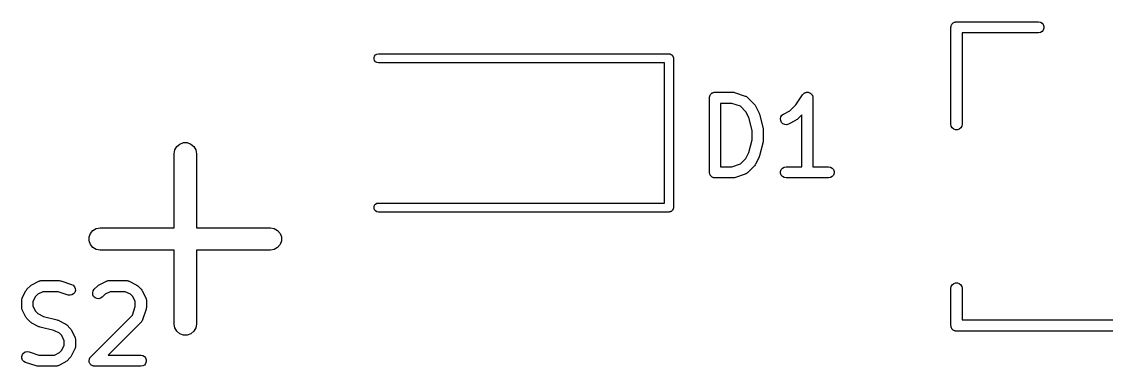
# Model space of a CAD drawing. Extents: x 83.4 to 168.1, y -157.3 to -85.4.
# Drawn here: x 97.93 to 112.48, y -127.14 to -122.52 of the extents above; entities that cross this region are included whole.
import ezdxf

# ---------------------------------------------------------------- set-up
doc = ezdxf.new("R2010")
doc.units = 0
doc.header["$MEASUREMENT"] = 0
doc.layers.add('BLACK', color=7, linetype='CONTINUOUS')

msp = doc.modelspace()

# ---------------------------------------------------------------- linework, layer by layer
at = {"layer": 'Black'}
for p, q in [((110.4, -122.578), (110.402, -122.572)), ((110.402, -122.572), (110.403, -122.566)), ((110.403, -122.566), (110.407, -122.56)), ((110.407, -122.56), (110.409, -122.554)), ((110.409, -122.554), (110.413, -122.549)), ((110.413, -122.549), (110.417, -122.543)), ((110.417, -122.543), (110.422, -122.539)), ((110.422, -122.539), (110.426, -122.534)), ((110.426, -122.534), (110.431, -122.531)), ((110.431, -122.531), (110.436, -122.526)), ((110.436, -122.526), (110.443, -122.524)), ((110.443, -122.524), (110.448, -122.521)), ((110.448, -122.521), (110.455, -122.52)), ((110.455, -122.52), (110.461, -122.518)), ((110.461, -122.518), (110.468, -122.518)), ((110.468, -122.518), (110.474, -122.516)), ((110.474, -122.516), (111.574, -122.516)), ((111.574, -122.516), (111.6, -122.521)), ((111.6, -122.521), (111.622, -122.534)), ((111.622, -122.534), (111.639, -122.554)), ((111.639, -122.554), (111.648, -122.578)), ((110.399, -122.591), (110.4, -122.585)), ((110.399, -123.891), (110.399, -122.591)), ((110.4, -122.585), (110.4, -122.578)), ((111.574, -122.666), (110.549, -122.666)), ((110.549, -122.666), (110.549, -123.891)), ((111.6, -122.662), (111.574, -122.666)), ((111.622, -122.649), (111.6, -122.662)), ((111.639, -122.629), (111.622, -122.649)), ((111.648, -122.604), (111.639, -122.629)), ((111.648, -122.578), (111.648, -122.604)), ((102.656, -122.997), (102.663, -122.978)), ((102.656, -123.018), (102.656, -122.997)), ((102.663, -122.978), (102.676, -122.962)), ((102.676, -122.962), (102.694, -122.951)), ((102.694, -122.951), (102.715, -122.948)), ((102.715, -122.948), (106.615, -122.948)), ((106.615, -122.948), (106.62, -122.949)), ((106.62, -122.949), (106.625, -122.949)), ((106.625, -122.949), (106.63, -122.95)), ((106.63, -122.95), (106.635, -122.951)), ((106.635, -122.951), (106.64, -122.954)), ((106.64, -122.954), (106.645, -122.956)), ((106.645, -122.956), (106.649, -122.959)), ((106.649, -122.959), (106.653, -122.962)), ((106.653, -122.962), (106.657, -122.966)), ((106.657, -122.966), (106.661, -122.969)), ((106.661, -122.969), (106.663, -122.974)), ((106.663, -122.974), (106.667, -122.978)), ((106.667, -122.978), (106.668, -122.983)), ((106.668, -122.983), (106.671, -122.987)), ((106.671, -122.987), (106.672, -122.992)), ((106.672, -122.992), (106.674, -122.997)), ((106.674, -122.997), (106.674, -123.003)), ((106.674, -123.003), (106.675, -123.008)), ((106.675, -123.008), (106.675, -125.008)), ((102.663, -123.038), (102.656, -123.018)), ((102.676, -123.054), (102.663, -123.038)), ((102.694, -123.064), (102.676, -123.054)), ((102.715, -123.068), (102.694, -123.064)), ((106.555, -123.068), (102.715, -123.068)), ((106.555, -124.948), (106.555, -123.068)), ((107.158, -123.536), (107.16, -123.53)), ((107.158, -124.536), (107.158, -123.536)), ((107.16, -123.523), (107.162, -123.517)), ((107.16, -123.53), (107.16, -123.523)), ((107.162, -123.517), (107.163, -123.511)), ((107.163, -123.511), (107.166, -123.505)), ((107.166, -123.505), (107.168, -123.499)), ((107.168, -123.499), (107.173, -123.494)), ((107.173, -123.494), (107.176, -123.488)), ((107.176, -123.488), (107.181, -123.484)), ((107.181, -123.484), (107.185, -123.479)), ((107.185, -123.479), (107.191, -123.476)), ((107.191, -123.476), (107.196, -123.471)), ((107.196, -123.471), (107.202, -123.469)), ((107.202, -123.469), (107.208, -123.466)), ((107.208, -123.466), (107.214, -123.465)), ((107.214, -123.465), (107.22, -123.463)), ((107.22, -123.463), (107.227, -123.463)), ((107.227, -123.463), (107.233, -123.461)), ((107.233, -123.461), (107.471, -123.461)), ((107.471, -123.461), (107.483, -123.463)), ((107.483, -123.463), (107.495, -123.465)), ((107.495, -123.465), (107.638, -123.513)), ((107.638, -123.513), (107.642, -123.515)), ((107.642, -123.515), (107.646, -123.516)), ((107.646, -123.516), (107.653, -123.521)), ((107.653, -123.521), (107.661, -123.525)), ((107.661, -123.525), (107.664, -123.528)), ((107.664, -123.528), (107.667, -123.531)), ((107.667, -123.531), (107.763, -123.626)), ((108.318, -123.631), (108.409, -123.495)), ((108.409, -123.495), (108.412, -123.492)), ((108.412, -123.492), (108.414, -123.488)), ((108.414, -123.488), (108.421, -123.482)), ((108.421, -123.482), (108.427, -123.476)), ((108.427, -123.476), (108.431, -123.474)), ((108.431, -123.474), (108.434, -123.471)), ((108.434, -123.471), (108.442, -123.468)), ((108.442, -123.468), (108.45, -123.464)), ((108.45, -123.464), (108.455, -123.464)), ((108.455, -123.464), (108.458, -123.463)), ((108.458, -123.463), (108.467, -123.463)), ((108.467, -123.463), (108.476, -123.462)), ((108.476, -123.462), (108.48, -123.463)), ((108.48, -123.463), (108.485, -123.463)), ((108.485, -123.463), (108.493, -123.466)), ((108.493, -123.466), (108.502, -123.468)), ((108.502, -123.468), (108.505, -123.47)), ((108.505, -123.47), (108.509, -123.471)), ((108.509, -123.471), (108.516, -123.477)), ((108.516, -123.477), (108.523, -123.482)), ((108.523, -123.482), (108.526, -123.485)), ((108.526, -123.485), (108.529, -123.488)), ((108.529, -123.488), (108.533, -123.496)), ((108.533, -123.496), (108.539, -123.503)), ((108.539, -123.503), (108.54, -123.507)), ((108.54, -123.507), (108.542, -123.511)), ((108.542, -123.511), (108.544, -123.52)), ((108.544, -123.52), (108.546, -123.528)), ((108.546, -123.528), (108.546, -123.532)), ((108.546, -123.532), (108.546, -123.536)), ((108.546, -123.536), (108.546, -124.461)), ((107.308, -123.611), (107.308, -124.461)), ((107.459, -123.611), (107.308, -123.611)), ((107.574, -123.65), (107.459, -123.611)), ((107.648, -123.724), (107.574, -123.65)), ((107.686, -123.801), (107.648, -123.724)), ((107.763, -123.626), (107.77, -123.636)), ((107.77, -123.636), (107.777, -123.646)), ((107.777, -123.646), (107.824, -123.741)), ((108.152, -123.755), (108.237, -123.713)), ((108.237, -123.713), (108.318, -123.631)), ((107.73, -123.974), (107.686, -123.801)), ((107.824, -123.741), (107.827, -123.749)), ((107.827, -123.749), (107.83, -123.756)), ((107.83, -123.756), (107.878, -123.947)), ((108.111, -123.818), (108.117, -123.792)), ((108.114, -123.843), (108.111, -123.818)), ((108.126, -123.867), (108.114, -123.843)), ((108.117, -123.792), (108.131, -123.771)), ((108.144, -123.885), (108.126, -123.867)), ((108.131, -123.771), (108.152, -123.755)), ((108.315, -123.842), (108.219, -123.889)), ((108.324, -123.834), (108.315, -123.842)), ((108.334, -123.827), (108.324, -123.834)), ((108.396, -123.765), (108.334, -123.827)), ((108.396, -124.461), (108.396, -123.765)), ((107.73, -124.099), (107.73, -123.974)), ((107.878, -123.947), (107.878, -123.956)), ((107.878, -123.956), (107.88, -123.965)), ((107.88, -123.965), (107.88, -124.108)), ((108.168, -123.895), (108.144, -123.885)), ((108.194, -123.897), (108.168, -123.895)), ((108.219, -123.889), (108.194, -123.897)), ((110.403, -123.917), (110.399, -123.891)), ((110.417, -123.94), (110.403, -123.917)), ((110.436, -123.956), (110.417, -123.94)), ((110.461, -123.965), (110.436, -123.956)), ((110.487, -123.965), (110.461, -123.965)), ((110.511, -123.956), (110.487, -123.965)), ((110.531, -123.94), (110.511, -123.956)), ((110.544, -123.917), (110.531, -123.94)), ((110.549, -123.891), (110.544, -123.917)), ((100.008, -124.189), (100.048, -124.156)), ((100.048, -124.156), (100.097, -124.138)), ((100.097, -124.138), (100.149, -124.138)), ((100.149, -124.138), (100.198, -124.156)), ((100.198, -124.156), (100.238, -124.189)), ((107.686, -124.272), (107.73, -124.099)), ((107.878, -124.126), (107.83, -124.316)), ((107.88, -124.108), (107.878, -124.117)), ((107.878, -124.117), (107.878, -124.126)), ((99.9729, -124.286), (99.9819, -124.234)), ((99.9729, -125.279), (99.9729, -124.286)), ((99.9819, -124.234), (100.008, -124.189)), ((100.238, -124.189), (100.264, -124.234)), ((100.264, -124.234), (100.273, -124.286)), ((100.273, -124.286), (100.273, -125.279)), ((107.648, -124.349), (107.686, -124.272)), ((107.83, -124.316), (107.827, -124.324)), ((107.308, -124.461), (107.459, -124.461)), ((107.459, -124.461), (107.574, -124.423)), ((107.574, -124.423), (107.648, -124.349)), ((107.763, -124.447), (107.667, -124.542)), ((107.77, -124.437), (107.763, -124.447)), ((107.777, -124.427), (107.77, -124.437)), ((107.824, -124.332), (107.777, -124.427)), ((107.827, -124.324), (107.824, -124.332)), ((108.138, -124.479), (108.16, -124.466)), ((108.16, -124.466), (108.186, -124.461)), ((108.186, -124.461), (108.396, -124.461)), ((108.546, -124.461), (108.757, -124.461)), ((108.757, -124.461), (108.783, -124.466)), ((108.783, -124.466), (108.805, -124.479)), ((107.16, -124.543), (107.158, -124.536)), ((107.16, -124.549), (107.16, -124.543)), ((107.162, -124.556), (107.16, -124.549)), ((107.163, -124.562), (107.162, -124.556)), ((107.166, -124.568), (107.163, -124.562)), ((107.168, -124.574), (107.166, -124.568)), ((107.173, -124.579), (107.168, -124.574)), ((107.176, -124.585), (107.173, -124.579)), ((107.181, -124.589), (107.176, -124.585)), ((107.185, -124.594), (107.181, -124.589)), ((107.191, -124.597), (107.185, -124.594)), ((107.196, -124.601), (107.191, -124.597)), ((107.202, -124.604), (107.196, -124.601)), ((107.208, -124.607), (107.202, -124.604)), ((107.214, -124.608), (107.208, -124.607)), ((107.22, -124.61), (107.214, -124.608)), ((107.227, -124.61), (107.22, -124.61)), ((107.233, -124.611), (107.227, -124.61)), ((107.471, -124.611), (107.233, -124.611)), ((107.483, -124.609), (107.471, -124.611)), ((107.495, -124.608), (107.483, -124.609)), ((107.638, -124.56), (107.495, -124.608)), ((107.642, -124.558), (107.638, -124.56)), ((107.646, -124.557), (107.642, -124.558)), ((107.653, -124.552), (107.646, -124.557)), ((107.661, -124.547), (107.653, -124.552)), ((107.664, -124.544), (107.661, -124.547)), ((107.667, -124.542), (107.664, -124.544)), ((108.112, -124.523), (108.121, -124.499)), ((108.112, -124.549), (108.112, -124.523)), ((108.121, -124.574), (108.112, -124.549)), ((108.121, -124.499), (108.138, -124.479)), ((108.138, -124.594), (108.121, -124.574)), ((108.16, -124.607), (108.138, -124.594)), ((108.186, -124.611), (108.16, -124.607)), ((108.757, -124.611), (108.186, -124.611)), ((108.783, -124.607), (108.757, -124.611)), ((108.805, -124.594), (108.783, -124.607)), ((108.805, -124.479), (108.822, -124.499)), ((108.822, -124.574), (108.805, -124.594)), ((108.822, -124.499), (108.831, -124.523)), ((108.831, -124.549), (108.822, -124.574)), ((108.831, -124.523), (108.831, -124.549)), ((102.656, -124.997), (102.663, -124.978)), ((102.656, -125.018), (102.656, -124.997)), ((102.663, -125.038), (102.656, -125.018)), ((102.663, -124.978), (102.676, -124.962)), ((102.676, -125.054), (102.663, -125.038)), ((102.676, -124.962), (102.694, -124.951)), ((102.694, -124.951), (102.715, -124.948)), ((102.715, -124.948), (106.555, -124.948)), ((106.661, -125.046), (106.657, -125.05)), ((106.663, -125.042), (106.661, -125.046)), ((106.667, -125.038), (106.663, -125.042)), ((106.668, -125.033), (106.667, -125.038)), ((106.671, -125.028), (106.668, -125.033)), ((106.672, -125.023), (106.671, -125.028)), ((106.674, -125.018), (106.672, -125.023)), ((106.675, -125.008), (106.674, -125.013)), ((106.674, -125.013), (106.674, -125.018)), ((102.694, -125.064), (102.676, -125.054)), ((102.715, -125.068), (102.694, -125.064)), ((106.615, -125.068), (102.715, -125.068)), ((106.62, -125.067), (106.615, -125.068)), ((106.625, -125.067), (106.62, -125.067)), ((106.63, -125.065), (106.625, -125.067)), ((106.635, -125.064), (106.63, -125.065)), ((106.64, -125.062), (106.635, -125.064)), ((106.645, -125.06), (106.64, -125.062)), ((106.649, -125.056), (106.645, -125.06)), ((106.653, -125.054), (106.649, -125.056)), ((106.657, -125.05), (106.653, -125.054)), ((98.8501, -125.354), (98.8836, -125.314)), ((98.8836, -125.314), (98.9287, -125.288)), ((98.9287, -125.288), (98.98, -125.279)), ((98.98, -125.279), (99.9729, -125.279)), ((100.273, -125.279), (101.266, -125.279)), ((101.266, -125.279), (101.317, -125.288)), ((101.317, -125.288), (101.362, -125.314)), ((101.362, -125.314), (101.396, -125.354)), ((98.8323, -125.403), (98.8501, -125.354)), ((98.8323, -125.455), (98.8323, -125.403)), ((98.8501, -125.504), (98.8323, -125.455)), ((101.396, -125.354), (101.413, -125.403)), ((101.413, -125.455), (101.396, -125.504)), ((101.413, -125.403), (101.413, -125.455)), ((98.8836, -125.543), (98.8501, -125.504)), ((98.9287, -125.57), (98.8836, -125.543)), ((98.98, -125.579), (98.9287, -125.57)), ((99.9729, -125.579), (98.98, -125.579)), ((99.9729, -126.571), (99.9729, -125.579)), ((101.266, -125.579), (100.273, -125.579)), ((100.273, -125.579), (100.273, -126.571)), ((101.317, -125.57), (101.266, -125.579)), ((101.362, -125.543), (101.317, -125.57)), ((101.396, -125.504), (101.362, -125.543)), ((97.9966, -126.104), (98.0442, -126.057)), ((98.0442, -126.057), (98.0541, -126.05)), ((98.0541, -126.05), (98.0637, -126.043)), ((98.0637, -126.043), (98.1589, -125.995)), ((98.1589, -125.995), (98.1631, -125.994)), ((98.1631, -125.994), (98.1668, -125.992)), ((98.1668, -125.992), (98.1755, -125.99)), ((98.1755, -125.99), (98.1839, -125.988)), ((98.1839, -125.988), (98.1882, -125.988)), ((98.1882, -125.988), (98.1925, -125.987)), ((98.1925, -125.987), (98.4306, -125.987)), ((98.4306, -125.987), (98.4424, -125.989)), ((98.4424, -125.989), (98.4543, -125.991)), ((98.4543, -125.991), (98.5972, -126.039)), ((98.5972, -126.039), (98.6201, -126.051)), ((98.6201, -126.051), (98.6373, -126.071)), ((98.9014, -126.104), (98.949, -126.057)), ((98.949, -126.057), (98.9588, -126.05)), ((98.9588, -126.05), (98.9685, -126.043)), ((98.9685, -126.043), (99.0637, -125.995)), ((99.0637, -125.995), (99.0679, -125.994)), ((99.0679, -125.994), (99.0716, -125.992)), ((99.0716, -125.992), (99.0803, -125.99)), ((99.0803, -125.99), (99.0887, -125.988)), ((99.0887, -125.988), (99.093, -125.988)), ((99.093, -125.988), (99.0973, -125.987)), ((99.0973, -125.987), (99.3353, -125.987)), ((99.3353, -125.987), (99.3396, -125.988)), ((99.3396, -125.988), (99.3439, -125.988)), ((99.3439, -125.988), (99.3523, -125.99)), ((99.3523, -125.99), (99.361, -125.992)), ((99.361, -125.992), (99.3647, -125.994)), ((99.3647, -125.994), (99.3689, -125.995)), ((99.3689, -125.995), (99.4641, -126.043)), ((99.4641, -126.043), (99.4738, -126.05)), ((99.4738, -126.05), (99.4836, -126.057)), ((99.4836, -126.057), (99.5312, -126.104)), ((110.399, -126.091), (110.403, -126.066)), ((110.403, -126.066), (110.417, -126.043)), ((110.417, -126.043), (110.436, -126.026)), ((110.436, -126.026), (110.461, -126.018)), ((110.461, -126.018), (110.487, -126.018)), ((110.487, -126.018), (110.511, -126.026)), ((110.511, -126.026), (110.531, -126.043)), ((110.531, -126.043), (110.544, -126.066)), ((110.544, -126.066), (110.549, -126.091)), ((97.9349, -126.219), (97.9825, -126.124)), ((97.9825, -126.124), (97.9897, -126.114)), ((97.9897, -126.114), (97.9966, -126.104)), ((98.1113, -126.202), (98.077, -126.27)), ((98.1417, -126.172), (98.1113, -126.202)), ((98.2102, -126.137), (98.1417, -126.172)), ((98.4184, -126.137), (98.2102, -126.137)), ((98.5497, -126.181), (98.4184, -126.137)), ((98.5755, -126.185), (98.5497, -126.181)), ((98.601, -126.18), (98.5755, -126.185)), ((98.6232, -126.166), (98.601, -126.18)), ((98.6394, -126.146), (98.6232, -126.166)), ((98.6373, -126.071), (98.6469, -126.095)), ((98.6476, -126.121), (98.6394, -126.146)), ((98.6469, -126.095), (98.6476, -126.121)), ((98.8797, -126.151), (98.8864, -126.126)), ((98.8819, -126.177), (98.8797, -126.151)), ((98.893, -126.201), (98.8819, -126.177)), ((98.8864, -126.126), (98.9014, -126.104)), ((98.9114, -126.219), (98.893, -126.201)), ((99.0074, -126.211), (98.9861, -126.225)), ((99.0464, -126.172), (99.0074, -126.211)), ((99.115, -126.137), (99.0464, -126.172)), ((99.3176, -126.137), (99.115, -126.137)), ((99.3862, -126.172), (99.3176, -126.137)), ((99.4166, -126.202), (99.3862, -126.172)), ((99.4508, -126.27), (99.4166, -126.202)), ((99.5312, -126.104), (99.5381, -126.114)), ((99.5381, -126.114), (99.5453, -126.124)), ((99.5453, -126.124), (99.5929, -126.219)), ((110.399, -126.591), (110.399, -126.091)), ((110.549, -126.091), (110.549, -126.516)), ((97.927, -126.253), (97.9278, -126.248)), ((97.927, -126.348), (97.927, -126.253)), ((97.9278, -126.352), (97.927, -126.348)), ((97.9275, -126.244), (97.93, -126.236)), ((97.9278, -126.248), (97.9275, -126.244)), ((97.9275, -126.357), (97.9278, -126.352)), ((97.93, -126.365), (97.9275, -126.357)), ((97.93, -126.236), (97.9315, -126.227)), ((97.9315, -126.227), (97.9337, -126.223)), ((97.9337, -126.223), (97.9349, -126.219)), ((98.077, -126.27), (98.077, -126.33)), ((98.077, -126.33), (98.1113, -126.399)), ((98.935, -126.23), (98.9114, -126.219)), ((98.9609, -126.232), (98.935, -126.23)), ((98.9861, -126.225), (98.9609, -126.232)), ((99.4127, -126.45), (99.4508, -126.336)), ((99.4508, -126.336), (99.4508, -126.27)), ((99.5929, -126.219), (99.5941, -126.223)), ((99.5941, -126.223), (99.5963, -126.227)), ((99.5963, -126.227), (99.5978, -126.236)), ((99.5978, -126.236), (99.6003, -126.244)), ((99.6008, -126.348), (99.5987, -126.36)), ((99.6003, -126.244), (99.6001, -126.248)), ((99.6001, -126.248), (99.6008, -126.253)), ((99.6008, -126.253), (99.6008, -126.348)), ((97.9315, -126.374), (97.93, -126.365)), ((97.9337, -126.377), (97.9315, -126.374)), ((97.9349, -126.382), (97.9337, -126.377)), ((97.9825, -126.477), (97.9349, -126.382)), ((97.9897, -126.486), (97.9825, -126.477)), ((97.9966, -126.496), (97.9897, -126.486)), ((98.0442, -126.544), (97.9966, -126.496)), ((98.1113, -126.399), (98.1417, -126.429)), ((98.1417, -126.429), (98.2187, -126.468)), ((98.2187, -126.468), (98.4012, -126.513)), ((98.8537, -127.009), (99.4127, -126.45)), ((99.597, -126.372), (99.5494, -126.515)), ((99.5987, -126.36), (99.597, -126.372)), ((98.0541, -126.551), (98.0442, -126.544)), ((98.0637, -126.558), (98.0541, -126.551)), ((98.1589, -126.606), (98.0637, -126.558)), ((98.1668, -126.608), (98.1589, -126.606)), ((98.1743, -126.611), (98.1668, -126.608)), ((98.3568, -126.657), (98.1743, -126.611)), ((98.4012, -126.513), (98.4086, -126.517)), ((98.4086, -126.517), (98.4165, -126.519)), ((98.4165, -126.519), (98.5117, -126.567)), ((98.5117, -126.567), (98.5214, -126.574)), ((98.5214, -126.574), (98.5312, -126.581)), ((98.5312, -126.581), (98.5789, -126.628)), ((98.5789, -126.628), (98.5857, -126.638)), ((98.5857, -126.638), (98.5929, -126.648)), ((98.5929, -126.648), (98.6405, -126.743)), ((99.5312, -126.544), (99.0878, -126.987)), ((99.5337, -126.54), (99.5312, -126.544)), ((99.537, -126.537), (99.5337, -126.54)), ((99.5411, -126.53), (99.537, -126.537)), ((99.5462, -126.523), (99.5411, -126.53)), ((99.5473, -126.518), (99.5462, -126.523)), ((99.5494, -126.515), (99.5473, -126.518)), ((99.9819, -126.623), (99.9729, -126.571)), ((100.008, -126.668), (99.9819, -126.623)), ((100.264, -126.623), (100.238, -126.668)), ((100.273, -126.571), (100.264, -126.623)), ((110.4, -126.598), (110.399, -126.591)), ((110.4, -126.604), (110.4, -126.598)), ((110.402, -126.611), (110.4, -126.604)), ((110.403, -126.617), (110.402, -126.611)), ((110.407, -126.623), (110.403, -126.617)), ((110.409, -126.629), (110.407, -126.623)), ((110.413, -126.634), (110.409, -126.629)), ((110.417, -126.64), (110.413, -126.634)), ((110.422, -126.644), (110.417, -126.64)), ((110.426, -126.649), (110.422, -126.644)), ((110.431, -126.652), (110.426, -126.649)), ((110.549, -126.516), (114.599, -126.516)), ((98.4338, -126.695), (98.3568, -126.657)), ((98.4642, -126.726), (98.4338, -126.695)), ((98.4984, -126.794), (98.4642, -126.726)), ((98.4984, -126.854), (98.4984, -126.794)), ((98.6405, -126.743), (98.6418, -126.747)), ((98.6418, -126.747), (98.6439, -126.751)), ((98.6439, -126.751), (98.6454, -126.76)), ((98.6454, -126.76), (98.6479, -126.768)), ((98.6479, -126.768), (98.6477, -126.772)), ((98.6477, -126.772), (98.6484, -126.777)), ((98.6484, -126.777), (98.6484, -126.872)), ((100.048, -126.701), (100.008, -126.668)), ((100.097, -126.719), (100.048, -126.701)), ((100.149, -126.719), (100.097, -126.719)), ((100.198, -126.701), (100.149, -126.719)), ((100.238, -126.668), (100.198, -126.701)), ((110.436, -126.656), (110.431, -126.652)), ((110.443, -126.659), (110.436, -126.656)), ((110.448, -126.662), (110.443, -126.659)), ((110.455, -126.663), (110.448, -126.662)), ((110.461, -126.665), (110.455, -126.663)), ((110.468, -126.665), (110.461, -126.665)), ((110.474, -126.666), (110.468, -126.665)), ((114.674, -126.666), (110.474, -126.666)), ((97.9744, -126.945), (98, -126.94)), ((98, -126.94), (98.0257, -126.943)), ((98.4338, -126.953), (98.4642, -126.923)), ((98.4642, -126.923), (98.4984, -126.854)), ((98.6405, -126.905), (98.5929, -127.001)), ((98.6418, -126.901), (98.6405, -126.905)), ((98.6439, -126.897), (98.6418, -126.901)), ((98.6454, -126.889), (98.6439, -126.897)), ((98.6479, -126.88), (98.6454, -126.889)), ((98.6484, -126.872), (98.6477, -126.876)), ((98.6477, -126.876), (98.6479, -126.88)), ((97.9278, -127.004), (97.9361, -126.979)), ((97.9285, -127.03), (97.9278, -127.004)), ((97.9381, -127.054), (97.9285, -127.03)), ((97.9361, -126.979), (97.9523, -126.959)), ((97.9554, -127.073), (97.9381, -127.054)), ((97.9523, -126.959), (97.9744, -126.945)), ((97.9783, -127.086), (97.9554, -127.073)), ((98.1212, -127.133), (97.9783, -127.086)), ((98.0257, -126.943), (98.157, -126.987)), ((98.157, -126.987), (98.3653, -126.987)), ((98.3653, -126.987), (98.4338, -126.953)), ((98.5117, -127.082), (98.4165, -127.129)), ((98.5214, -127.075), (98.5117, -127.082)), ((98.5312, -127.068), (98.5214, -127.075)), ((98.5789, -127.02), (98.5312, -127.068)), ((98.5857, -127.01), (98.5789, -127.02)), ((98.5929, -127.001), (98.5857, -127.01)), ((98.8321, -127.056), (98.8329, -127.053)), ((98.8329, -127.065), (98.8321, -127.056)), ((98.8329, -127.049), (98.8363, -127.04)), ((98.8329, -127.053), (98.8329, -127.049)), ((98.8329, -127.075), (98.8329, -127.065)), ((98.834, -127.078), (98.8329, -127.075)), ((98.8343, -127.082), (98.834, -127.078)), ((98.8385, -127.091), (98.8343, -127.082)), ((98.8363, -127.04), (98.8388, -127.031)), ((98.8388, -127.031), (98.8407, -127.028)), ((98.8407, -127.028), (98.8418, -127.025)), ((98.8418, -127.025), (98.8481, -127.017)), ((98.8481, -127.017), (98.8537, -127.009)), ((99.0878, -126.987), (99.5258, -126.987)), ((99.5258, -126.987), (99.5515, -126.992)), ((99.5515, -126.992), (99.574, -127.005)), ((99.574, -127.005), (99.5908, -127.025)), ((99.5908, -127.025), (99.5997, -127.049)), ((99.5997, -127.075), (99.5908, -127.1)), ((99.5997, -127.049), (99.5997, -127.075)), ((98.133, -127.135), (98.1212, -127.133)), ((98.1449, -127.137), (98.133, -127.135)), ((98.383, -127.137), (98.1449, -127.137)), ((98.3872, -127.137), (98.383, -127.137)), ((98.3915, -127.137), (98.3872, -127.137)), ((98.4, -127.134), (98.3915, -127.137)), ((98.4086, -127.133), (98.4, -127.134)), ((98.4124, -127.131), (98.4086, -127.133)), ((98.4165, -127.129), (98.4124, -127.131)), ((98.8418, -127.1), (98.8385, -127.091)), ((98.8439, -127.102), (98.8418, -127.1)), ((98.8453, -127.105), (98.8439, -127.102)), ((98.8523, -127.112), (98.8453, -127.105)), ((98.8586, -127.12), (98.8523, -127.112)), ((98.8614, -127.121), (98.8586, -127.12)), ((98.8638, -127.124), (98.8614, -127.121)), ((98.8726, -127.128), (98.8638, -127.124)), ((98.8811, -127.133), (98.8726, -127.128)), ((98.8844, -127.133), (98.8811, -127.133)), ((98.8874, -127.135), (98.8844, -127.133)), ((98.8971, -127.136), (98.8874, -127.135)), ((98.9068, -127.137), (98.8971, -127.136)), ((99.5258, -127.137), (98.9068, -127.137)), ((99.5515, -127.133), (99.5258, -127.137)), ((99.574, -127.12), (99.5515, -127.133)), ((99.5908, -127.1), (99.574, -127.12))]:
    msp.add_line(p, q, dxfattribs=at)

doc.saveas('drawing.dxf')
